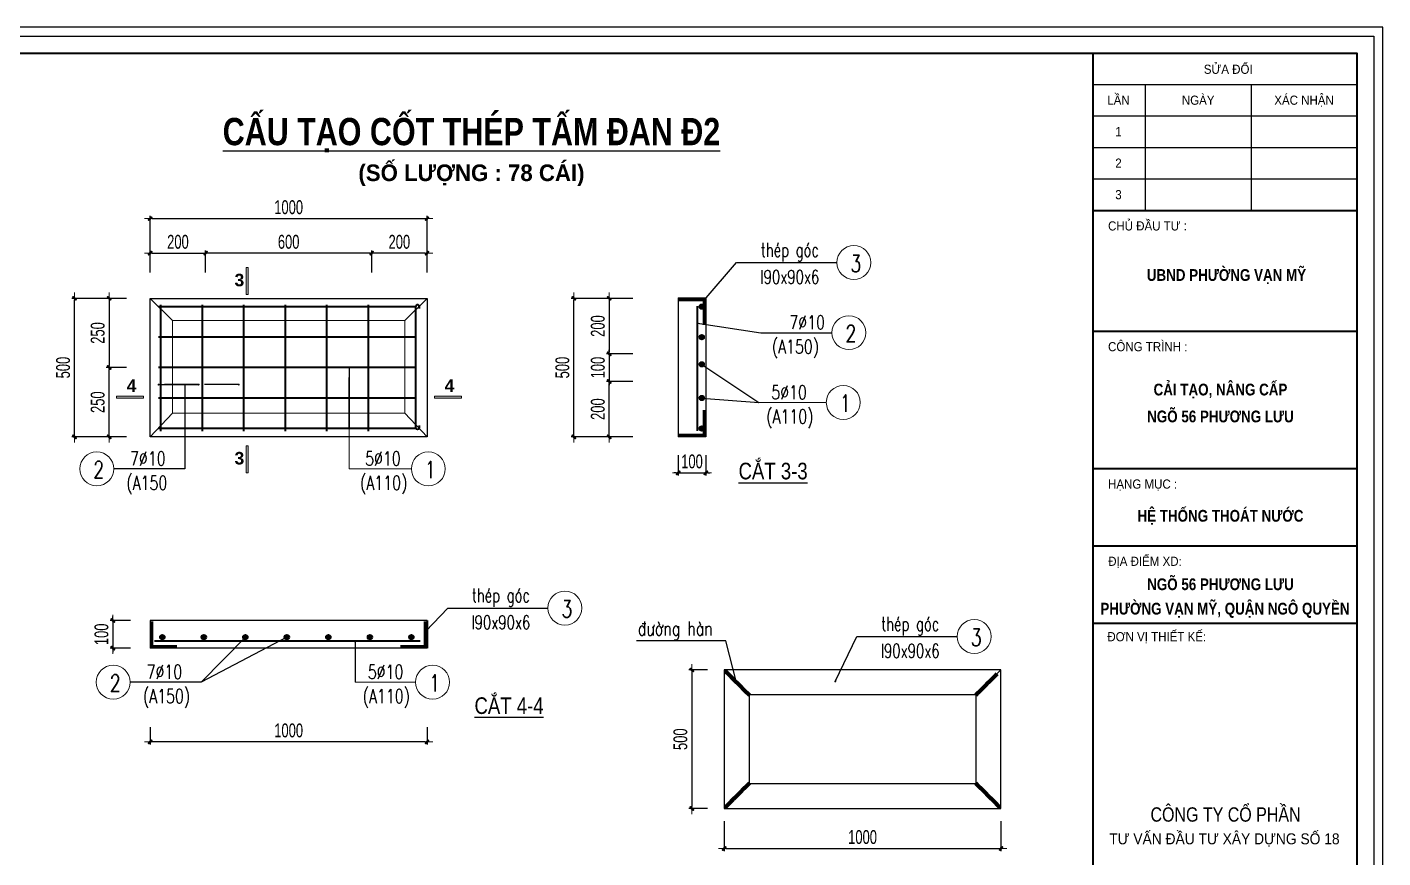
# Model space of a CAD drawing. Header units: inches. Extents: x -676 to 53517, y -16349 to 46516.
# Drawn here: x 48618 to 53517, y 23952 to 26952 of the extents above; entities that cross this region are included whole.
import ezdxf
from ezdxf.enums import TextEntityAlignment as Align

# ---------------------------------------------------------------- set-up
doc = ezdxf.new("R2010")
doc.units = ezdxf.units.IN
doc.header["$MEASUREMENT"] = 0
for name, color, linetype, lineweight in [('2 - Text2', 2, 'Continuous', 20), ('39 - Net manh', 39, 'Continuous', 18), ('dim', 144, 'Continuous', 13), ('EG Text1', 3, 'Continuous', 20), ('LC Dim', 8, 'Continuous', 18), ('LC Hatch', 252, 'Continuous', 9), ('LC Net dam2', 6, 'Continuous', 40), ('LC Net thay', 7, 'Continuous', 25), ('LC Text2', 7, 'Continuous', 25), ('TEXT', 7, 'Continuous', 20), ('THEP', 1, 'Continuous', 35), ('THEPDOC', 1, 'Continuous', 40), ('WALL', 31, 'Continuous', 35)]:
    doc.layers.add(name, color=color, linetype=linetype, lineweight=lineweight)
for name, color, linetype in [('BT7-THAY', 7, 'Continuous'), ('duong han', 112, 'Continuous'), ('ENTTNTHIETKE1', 2, 'Continuous'), ('KHUNGTEN', 5, 'Continuous'), ('T.bao', 6, 'Continuous'), ('TXT', 5, 'Continuous')]:
    doc.layers.add(name, color=color, linetype=linetype)
doc.styles.add('EG 1', font='')
doc.styles.add('EG Huy', font='vnsimli.shx', dxfattribs={"width": 0.75})
doc.styles.add('HOATBIF', font='hoatbif.shx', dxfattribs={"width": 0.7})
doc.styles.add('LC 1', font='')
doc.styles.add('LC 3', font='vnsimli.shx', dxfattribs={"width": 0.75})
doc.styles.add('LC3', font='', dxfattribs={"width": 0.8})
doc.styles.add('T2', font='', dxfattribs={"width": 0.8})
doc.styles.add('Ten ban ve', font='', dxfattribs={"height": 500})
doc.styles.add('VnAvantH-B', font='')
doc.styles.get('EG 1').set_extended_font_data('.VnAvantH', bold=True)
doc.styles.get('LC 1').set_extended_font_data('.VnAvantH', bold=True)
doc.styles.get('LC3').set_extended_font_data('.VnArialH', bold=True)
doc.styles.get('T2').set_extended_font_data('.VnArialH')
doc.styles.get('Ten ban ve').set_extended_font_data('.VnHelvetInsH', bold=True)
doc.styles.get('VnAvantH-B').set_extended_font_data('.VnAvantH', bold=True)
doc.dimstyles.new('1-100(1-25)', dxfattribs={"dimscale": 25, "dimtxt": 2.5, "dimasz": 0.35, "dimexe": 0.5, "dimexo": 0, "dimgap": 0.8, "dimtad": 1, "dimdec": 0, "dimzin": 0, "dimdsep": 46, "dimtxsty": 'HOATBIF', "dimblk1": 'DOT', "dimblk2": 'DOT', "dimsah": 1, "dimcen": -1, "dimdle": 1, "dimclrd": 256, "dimclre": 256, "dimclrt": 4, "dimadec": 3, "dimazin": 2, "dimtfac": 0.333333, "dimtdec": 0, "dimtix": 1, "dimtmove": 2, "dimatfit": 3, "dimldrblk": 'DOT', "dimfxl": 1, "dimtvp": 0.833333, "dimtolj": 1, "dimtzin": 0, "dimarcsym": 0})

# ---------------------------------------------------------------- blocks, each defined once
blk = doc.blocks.new('DOT')
at = {"layer": 'LC Dim'}
blk.add_line((-3, 0), (3, 0), dxfattribs=at)
at = {"layer": 'LC Dim', "color": 4}
blk.add_line((-1, -1), (1, 1), dxfattribs=at)
blk.add_lwpolyline([(0.5, 1), (-1, -0.5), (-0.5, -1), (1, 0.5)], close=True, dxfattribs=at)
blk = doc.blocks.new('*D229')
at = {"layer": 'Defpoints', "color": 0, "transparency": 16777216}
for p in [(50063, 26260.6), (49063, 26065.5), (50063, 26065.5)]:
    blk.add_point(p, dxfattribs=at)
at = {"layer": 'LC Dim', "lineweight": -2, "transparency": 16777216}
for p, q in [((49063, 26065.5), (49063, 26270.6)), ((49070, 26260.6), (50056, 26260.6)), ((50063, 26065.5), (50063, 26270.6))]:
    blk.add_line(p, q, dxfattribs=at)
at = {"layer": 'LC Dim', "lineweight": -2, "transparency": 16777216, "xscale": 7, "yscale": 7, "zscale": 7, "rotation": 180}
blk.add_blockref('DOT', (49063, 26260.6), dxfattribs=at)
at = {"layer": 'LC Dim', "lineweight": -2, "transparency": 16777216, "xscale": 7, "yscale": 7, "zscale": 7}
blk.add_blockref('DOT', (50063, 26260.6), dxfattribs=at)
at = {"layer": 'LC Dim', "color": 4, "transparency": 16777216, "insert": (49563, 26301.6), "char_height": 50, "attachment_point": 5, "style": 'HOATBIF'}
blk.add_mtext('\\A1;1000', dxfattribs=at)
blk = doc.blocks.new('_Dot')
at = {"color": 0, "linetype": 'ByBlock', "lineweight": -2}
blk.add_line((-0.5, 0), (-1, 0), dxfattribs=at)
at = {"color": 0, "linetype": 'ByBlock', "const_width": 0.5}
blk.add_lwpolyline([(-0.25, 0, 1), (0.25, 0, 1)], format="xyb", close=True, dxfattribs=at)
blk = doc.blocks.new('*D230')
at = {"layer": 'Defpoints', "color": 0, "transparency": 16777216}
for p in [(49263, 26135.6), (49063, 26065.5), (49263, 26065.5)]:
    blk.add_point(p, dxfattribs=at)
at = {"layer": 'LC Dim', "lineweight": -2, "transparency": 16777216}
for p, q in [((49063, 26065.5), (49063, 26145.6)), ((49070, 26135.6), (49256, 26135.6)), ((49263, 26065.5), (49263, 26145.6))]:
    blk.add_line(p, q, dxfattribs=at)
at = {"layer": 'LC Dim', "lineweight": -2, "transparency": 16777216, "xscale": 7, "yscale": 7, "zscale": 7, "rotation": 180}
blk.add_blockref('DOT', (49063, 26135.6), dxfattribs=at)
at = {"layer": 'LC Dim', "lineweight": -2, "transparency": 16777216, "xscale": 7, "yscale": 7, "zscale": 7}
blk.add_blockref('DOT', (49263, 26135.6), dxfattribs=at)
at = {"layer": 'LC Dim', "color": 4, "transparency": 16777216, "insert": (49163, 26176.6), "char_height": 50, "attachment_point": 5, "style": 'HOATBIF'}
blk.add_mtext('\\A1;200', dxfattribs=at)
blk = doc.blocks.new('*D231')
at = {"layer": 'Defpoints', "color": 0, "transparency": 16777216}
for p in [(49863, 26135.6), (49863, 26065.5), (50063, 26065.5)]:
    blk.add_point(p, dxfattribs=at)
at = {"layer": 'LC Dim', "lineweight": -2, "transparency": 16777216}
for p, q in [((49863, 26065.5), (49863, 26145.6)), ((50056, 26135.6), (49870, 26135.6)), ((50063, 26065.5), (50063, 26145.6))]:
    blk.add_line(p, q, dxfattribs=at)
at = {"layer": 'LC Dim', "lineweight": -2, "transparency": 16777216, "xscale": 7, "yscale": 7, "zscale": 7, "rotation": 180}
blk.add_blockref('DOT', (49863, 26135.6), dxfattribs=at)
at = {"layer": 'LC Dim', "lineweight": -2, "transparency": 16777216, "xscale": 7, "yscale": 7, "zscale": 7}
blk.add_blockref('DOT', (50063, 26135.6), dxfattribs=at)
at = {"layer": 'LC Dim', "color": 4, "transparency": 16777216, "insert": (49963, 26176.6), "char_height": 50, "attachment_point": 5, "style": 'HOATBIF'}
blk.add_mtext('\\A1;200', dxfattribs=at)
blk = doc.blocks.new('*D232')
at = {"layer": 'Defpoints', "color": 0, "transparency": 16777216}
for p in [(49263, 26135.6), (49263, 26065.5), (49863, 26065.5)]:
    blk.add_point(p, dxfattribs=at)
at = {"layer": 'LC Dim', "lineweight": -2, "transparency": 16777216}
for p, q in [((49263, 26065.5), (49263, 26145.6)), ((49856, 26135.6), (49270, 26135.6)), ((49863, 26065.5), (49863, 26145.6))]:
    blk.add_line(p, q, dxfattribs=at)
at = {"layer": 'LC Dim', "lineweight": -2, "transparency": 16777216, "xscale": 7, "yscale": 7, "zscale": 7, "rotation": 180}
blk.add_blockref('DOT', (49263, 26135.6), dxfattribs=at)
at = {"layer": 'LC Dim', "lineweight": -2, "transparency": 16777216, "xscale": 7, "yscale": 7, "zscale": 7}
blk.add_blockref('DOT', (49863, 26135.6), dxfattribs=at)
at = {"layer": 'LC Dim', "color": 4, "transparency": 16777216, "insert": (49563, 26176.6), "char_height": 50, "attachment_point": 5, "style": 'HOATBIF'}
blk.add_mtext('\\A1;600', dxfattribs=at)
blk = doc.blocks.new('*D233')
at = {"layer": 'Defpoints', "color": 0, "transparency": 16777216}
for p in [(48789.2, 25972.6), (48976.6, 25972.6), (48976.6, 25472.6)]:
    blk.add_point(p, dxfattribs=at)
at = {"layer": 'LC Dim', "lineweight": -2, "transparency": 16777216}
for p, q in [((48976.6, 25972.6), (48779.2, 25972.6)), ((48789.2, 25479.6), (48789.2, 25965.6)), ((48976.6, 25472.6), (48779.2, 25472.6))]:
    blk.add_line(p, q, dxfattribs=at)
at = {"layer": 'LC Dim', "lineweight": -2, "transparency": 16777216, "xscale": 7, "yscale": 7, "zscale": 7}
for p, rotation in [((48789.2, 25972.6), 90), ((48789.2, 25472.6), 270)]:
    blk.add_blockref('DOT', p, dxfattribs=dict(at, rotation=rotation))
at = {"layer": 'LC Dim', "color": 4, "transparency": 16777216, "insert": (48748.2, 25722.6), "char_height": 50, "attachment_point": 5, "rotation": 90, "style": 'HOATBIF'}
blk.add_mtext('\\A1;500', dxfattribs=at)
blk = doc.blocks.new('*D234')
at = {"layer": 'Defpoints', "color": 0, "transparency": 16777216}
for p in [(48976.6, 25972.6), (48914.2, 25722.6), (48976.6, 25722.6)]:
    blk.add_point(p, dxfattribs=at)
at = {"layer": 'LC Dim', "lineweight": -2, "transparency": 16777216}
for p, q in [((48976.6, 25972.6), (48904.2, 25972.6)), ((48914.2, 25965.6), (48914.2, 25729.6)), ((48976.6, 25722.6), (48904.2, 25722.6))]:
    blk.add_line(p, q, dxfattribs=at)
at = {"layer": 'LC Dim', "lineweight": -2, "transparency": 16777216, "xscale": 7, "yscale": 7, "zscale": 7}
for p, rotation in [((48914.2, 25972.6), 90), ((48914.2, 25722.6), 270)]:
    blk.add_blockref('DOT', p, dxfattribs=dict(at, rotation=rotation))
at = {"layer": 'LC Dim', "color": 4, "transparency": 16777216, "insert": (48873.2, 25847.6), "char_height": 50, "attachment_point": 5, "rotation": 90, "style": 'HOATBIF'}
blk.add_mtext('\\A1;250', dxfattribs=at)
blk = doc.blocks.new('*D235')
at = {"layer": 'Defpoints', "color": 0, "transparency": 16777216}
for p in [(50970.4, 25405.7), (51070.4, 25405.7), (51070.4, 25342.4)]:
    blk.add_point(p, dxfattribs=at)
at = {"layer": 'LC Dim', "lineweight": -2, "transparency": 16777216}
for p, q in [((50970.4, 25405.7), (50970.4, 25332.4)), ((51070.4, 25405.7), (51070.4, 25332.4)), ((50963.4, 25342.4), (50956.4, 25342.4)), ((50970.4, 25342.4), (51070.4, 25342.4)), ((51077.4, 25342.4), (51084.4, 25342.4))]:
    blk.add_line(p, q, dxfattribs=at)
at = {"layer": 'LC Dim', "lineweight": -2, "transparency": 16777216, "xscale": 7, "yscale": 7, "zscale": 7}
blk.add_blockref('DOT', (50970.4, 25342.4), dxfattribs=at)
at = {"layer": 'LC Dim', "lineweight": -2, "transparency": 16777216, "xscale": 7, "yscale": 7, "zscale": 7, "rotation": 180}
blk.add_blockref('DOT', (51070.4, 25342.4), dxfattribs=at)
at = {"layer": 'LC Dim', "color": 4, "transparency": 16777216, "insert": (51020.4, 25383.4), "char_height": 50, "attachment_point": 5, "style": 'HOATBIF'}
blk.add_mtext('\\A1;100', dxfattribs=at)
blk = doc.blocks.new('*D236')
at = {"layer": 'Defpoints', "color": 0, "transparency": 16777216}
for p in [(48991.1, 24809.1), (48927.8, 24709.1), (48991.1, 24709.1)]:
    blk.add_point(p, dxfattribs=at)
at = {"layer": 'LC Dim', "lineweight": -2, "transparency": 16777216}
for p, q in [((48991.1, 24809.1), (48917.8, 24809.1)), ((48927.8, 24816.1), (48927.8, 24823.1)), ((48927.8, 24809.1), (48927.8, 24709.1)), ((48991.1, 24709.1), (48917.8, 24709.1)), ((48927.8, 24702.1), (48927.8, 24695.1))]:
    blk.add_line(p, q, dxfattribs=at)
at = {"layer": 'LC Dim', "lineweight": -2, "transparency": 16777216, "xscale": 7, "yscale": 7, "zscale": 7}
for p, rotation in [((48927.8, 24809.1), 270), ((48927.8, 24709.1), 90)]:
    blk.add_blockref('DOT', p, dxfattribs=dict(at, rotation=rotation))
at = {"layer": 'LC Dim', "color": 4, "transparency": 16777216, "insert": (48886.8, 24759.1), "char_height": 50, "attachment_point": 5, "rotation": 90, "style": 'HOATBIF'}
blk.add_mtext('\\A1;100', dxfattribs=at)
blk = doc.blocks.new('*D237')
at = {"layer": 'Defpoints', "color": 0, "transparency": 16777216}
for p in [(49063, 24424.2), (50063, 24424.2), (49063, 24370.7)]:
    blk.add_point(p, dxfattribs=at)
at = {"layer": 'LC Dim', "lineweight": -2, "transparency": 16777216}
for p, q in [((49063, 24424.2), (49063, 24360.7)), ((50063, 24424.2), (50063, 24360.7)), ((50056, 24370.7), (49070, 24370.7))]:
    blk.add_line(p, q, dxfattribs=at)
at = {"layer": 'LC Dim', "lineweight": -2, "transparency": 16777216, "xscale": 7, "yscale": 7, "zscale": 7, "rotation": 180}
blk.add_blockref('DOT', (49063, 24370.7), dxfattribs=at)
at = {"layer": 'LC Dim', "lineweight": -2, "transparency": 16777216, "xscale": 7, "yscale": 7, "zscale": 7}
blk.add_blockref('DOT', (50063, 24370.7), dxfattribs=at)
at = {"layer": 'LC Dim', "color": 4, "transparency": 16777216, "insert": (49563, 24411.7), "char_height": 50, "attachment_point": 5, "style": 'HOATBIF'}
blk.add_mtext('\\A1;1000', dxfattribs=at)
blk = doc.blocks.new('*D247')
at = {"layer": 'Defpoints', "color": 0, "transparency": 16777216}
for p in [(51076.7, 24630.3), (51019.5, 24130.3), (51076.7, 24130.3)]:
    blk.add_point(p, dxfattribs=at)
at = {"layer": 'LC Dim', "lineweight": -2, "transparency": 16777216}
for p, q in [((51076.7, 24630.3), (51009.5, 24630.3)), ((51019.5, 24623.3), (51019.5, 24137.3)), ((51076.7, 24130.3), (51009.5, 24130.3))]:
    blk.add_line(p, q, dxfattribs=at)
at = {"layer": 'LC Dim', "lineweight": -2, "transparency": 16777216, "xscale": 7, "yscale": 7, "zscale": 7}
for p, rotation in [((51019.5, 24630.3), 90), ((51019.5, 24130.3), 270)]:
    blk.add_blockref('DOT', p, dxfattribs=dict(at, rotation=rotation))
at = {"layer": 'LC Dim', "color": 4, "transparency": 16777216, "insert": (50978.5, 24380.3), "char_height": 50, "attachment_point": 5, "rotation": 90, "style": 'HOATBIF'}
blk.add_mtext('\\A1;500', dxfattribs=at)
blk = doc.blocks.new('*D248')
at = {"layer": 'Defpoints', "color": 0, "transparency": 16777216}
for p in [(51136.6, 24084.1), (52136.6, 24084.1), (52136.6, 23985.6)]:
    blk.add_point(p, dxfattribs=at)
at = {"layer": 'LC Dim', "lineweight": -2, "transparency": 16777216}
for p, q in [((51136.6, 24084.1), (51136.6, 23975.6)), ((52136.6, 24084.1), (52136.6, 23975.6)), ((51143.6, 23985.6), (52129.6, 23985.6))]:
    blk.add_line(p, q, dxfattribs=at)
at = {"layer": 'LC Dim', "lineweight": -2, "transparency": 16777216, "xscale": 7, "yscale": 7, "zscale": 7, "rotation": 180}
blk.add_blockref('DOT', (51136.6, 23985.6), dxfattribs=at)
at = {"layer": 'LC Dim', "lineweight": -2, "transparency": 16777216, "xscale": 7, "yscale": 7, "zscale": 7}
blk.add_blockref('DOT', (52136.6, 23985.6), dxfattribs=at)
at = {"layer": 'LC Dim', "color": 4, "transparency": 16777216, "insert": (51636.6, 24026.6), "char_height": 50, "attachment_point": 5, "style": 'HOATBIF'}
blk.add_mtext('\\A1;1000', dxfattribs=at)
blk = doc.blocks.new('*U162')
at = {"layer": 'THEP', "lineweight": 35, "ltscale": 0.2}
blk.add_hatch(color=256, dxfattribs=at).paths.add_polyline_path([(0, -8, 1), (0, 8, 1)])
blk.add_line((3.7, 3.3), (-5.3, 3.3), dxfattribs=at)
blk.add_circle((0, 0), 8, dxfattribs=at)
blk = doc.blocks.new('*U163')
at = {"layer": 'LC Net dam2', "color": 0, "linetype": 'ByBlock', "lineweight": -2, "transparency": 16777216}
for p in [(0, 0), (150, 0), (300, 0), (450, 0), (600, 0), (750, 0), (900, 0)]:
    blk.add_blockref('*U162', p, dxfattribs=at)
blk = doc.blocks.new('*D249')
at = {"layer": 'Defpoints', "color": 0, "transparency": 16777216}
for p in [(48914.2, 25722.6), (48976.6, 25722.6), (48976.6, 25472.6)]:
    blk.add_point(p, dxfattribs=at)
at = {"layer": 'LC Dim', "lineweight": -2, "transparency": 16777216}
for p, q in [((48976.6, 25722.6), (48904.2, 25722.6)), ((48914.2, 25479.6), (48914.2, 25715.6)), ((48976.6, 25472.6), (48904.2, 25472.6))]:
    blk.add_line(p, q, dxfattribs=at)
at = {"layer": 'LC Dim', "lineweight": -2, "transparency": 16777216, "xscale": 7, "yscale": 7, "zscale": 7}
for p, rotation in [((48914.2, 25722.6), 90), ((48914.2, 25472.6), 270)]:
    blk.add_blockref('DOT', p, dxfattribs=dict(at, rotation=rotation))
at = {"layer": 'LC Dim', "color": 4, "transparency": 16777216, "insert": (48873.2, 25597.6), "char_height": 50, "attachment_point": 5, "rotation": 90, "style": 'HOATBIF'}
blk.add_mtext('\\A1;250', dxfattribs=at)
blk = doc.blocks.new('*D250')
at = {"layer": 'Defpoints', "color": 0, "transparency": 16777216}
for p in [(50593.2, 25972.6), (50806.4, 25972.6), (50806.4, 25472.6)]:
    blk.add_point(p, dxfattribs=at)
at = {"layer": 'LC Dim', "lineweight": -2, "transparency": 16777216}
for p, q in [((50806.4, 25972.6), (50583.2, 25972.6)), ((50593.2, 25479.6), (50593.2, 25965.6)), ((50806.4, 25472.6), (50583.2, 25472.6))]:
    blk.add_line(p, q, dxfattribs=at)
at = {"layer": 'LC Dim', "lineweight": -2, "transparency": 16777216, "xscale": 7, "yscale": 7, "zscale": 7}
for p, rotation in [((50593.2, 25972.6), 90), ((50593.2, 25472.6), 270)]:
    blk.add_blockref('DOT', p, dxfattribs=dict(at, rotation=rotation))
at = {"layer": 'LC Dim', "color": 4, "transparency": 16777216, "insert": (50552.2, 25722.6), "char_height": 50, "attachment_point": 5, "rotation": 90, "style": 'HOATBIF'}
blk.add_mtext('\\A1;500', dxfattribs=at)
blk = doc.blocks.new('*D251')
at = {"layer": 'Defpoints', "color": 0, "transparency": 16777216}
for p in [(50806.4, 25972.6), (50721.2, 25772.6), (50806.4, 25772.6)]:
    blk.add_point(p, dxfattribs=at)
at = {"layer": 'LC Dim', "lineweight": -2, "transparency": 16777216}
for p, q in [((50806.4, 25972.6), (50711.2, 25972.6)), ((50721.2, 25965.6), (50721.2, 25779.6)), ((50806.4, 25772.6), (50711.2, 25772.6))]:
    blk.add_line(p, q, dxfattribs=at)
at = {"layer": 'LC Dim', "lineweight": -2, "transparency": 16777216, "xscale": 7, "yscale": 7, "zscale": 7}
for p, rotation in [((50721.2, 25972.6), 90), ((50721.2, 25772.6), 270)]:
    blk.add_blockref('DOT', p, dxfattribs=dict(at, rotation=rotation))
at = {"layer": 'LC Dim', "color": 4, "transparency": 16777216, "insert": (50680.2, 25872.6), "char_height": 50, "attachment_point": 5, "rotation": 90, "style": 'HOATBIF'}
blk.add_mtext('\\A1;200', dxfattribs=at)
blk = doc.blocks.new('*D252')
at = {"layer": 'Defpoints', "color": 0, "transparency": 16777216}
for p in [(50721.2, 25672.6), (50806.4, 25672.6), (50806.4, 25472.6)]:
    blk.add_point(p, dxfattribs=at)
at = {"layer": 'LC Dim', "lineweight": -2, "transparency": 16777216}
for p, q in [((50806.4, 25672.6), (50711.2, 25672.6)), ((50721.2, 25479.6), (50721.2, 25665.6)), ((50806.4, 25472.6), (50711.2, 25472.6))]:
    blk.add_line(p, q, dxfattribs=at)
at = {"layer": 'LC Dim', "lineweight": -2, "transparency": 16777216, "xscale": 7, "yscale": 7, "zscale": 7}
for p, rotation in [((50721.2, 25672.6), 90), ((50721.2, 25472.6), 270)]:
    blk.add_blockref('DOT', p, dxfattribs=dict(at, rotation=rotation))
at = {"layer": 'LC Dim', "color": 4, "transparency": 16777216, "insert": (50680.2, 25572.6), "char_height": 50, "attachment_point": 5, "rotation": 90, "style": 'HOATBIF'}
blk.add_mtext('\\A1;200', dxfattribs=at)
blk = doc.blocks.new('*D253')
at = {"layer": 'Defpoints', "color": 0, "transparency": 16777216}
for p in [(50806.4, 25772.6), (50721.2, 25672.6), (50806.4, 25672.6)]:
    blk.add_point(p, dxfattribs=at)
at = {"layer": 'LC Dim', "lineweight": -2, "transparency": 16777216}
for p, q in [((50806.4, 25772.6), (50711.2, 25772.6)), ((50721.2, 25779.6), (50721.2, 25786.6)), ((50721.2, 25772.6), (50721.2, 25672.6)), ((50806.4, 25672.6), (50711.2, 25672.6)), ((50721.2, 25665.6), (50721.2, 25658.6))]:
    blk.add_line(p, q, dxfattribs=at)
at = {"layer": 'LC Dim', "lineweight": -2, "transparency": 16777216, "xscale": 7, "yscale": 7, "zscale": 7}
for p, rotation in [((50721.2, 25772.6), 270), ((50721.2, 25672.6), 90)]:
    blk.add_blockref('DOT', p, dxfattribs=dict(at, rotation=rotation))
at = {"layer": 'LC Dim', "color": 4, "transparency": 16777216, "insert": (50680.2, 25722.6), "char_height": 50, "attachment_point": 5, "rotation": 90, "style": 'HOATBIF'}
blk.add_mtext('\\A1;100', dxfattribs=at)
blk = doc.blocks.new('khung vpn')
at = {"layer": 'Defpoints'}
for p, q in [((52556.46, -4195.446), (52498.758, -4195.446)), ((52556.46, -4235.276), (52556.46, -4195.446))]:
    blk.add_line(p, q, dxfattribs=at)
at = {"layer": 'KHUNGTEN'}
blk.add_lwpolyline([(52556.243, -4234.885), (52502.048, -4234.885), (52502.048, -4195.662), (52556.243, -4195.662)], close=True, dxfattribs=at)
at = {"layer": 'T.bao'}
for p, q in [((52549.443, -4196.835), (52555.832, -4196.835)), ((52550.703, -4196.835), (52550.703, -4199.885)), ((52553.267, -4196.835), (52553.267, -4199.885)), ((52549.443, -4197.598), (52555.832, -4197.598)), ((52549.443, -4198.36), (52555.832, -4198.36)), ((52549.443, -4199.123), (52555.832, -4199.123))]:
    blk.add_line(p, q, dxfattribs=at)
at = {"layer": 'THEP'}
for p, q in [((52549.443, -4199.885), (52555.832, -4199.885)), ((52549.443, -4202.81), (52555.832, -4202.81)), ((52549.443, -4206.138), (52555.832, -4206.138)), ((52549.443, -4208.009), (52555.832, -4208.009)), ((52549.443, -4209.881), (52555.832, -4209.881))]:
    blk.add_line(p, q, dxfattribs=at)
for points in [[(52555.832, -4234.474), (52502.459, -4234.474), (52502.459, -4196.073), (52555.832, -4196.073)], [(52555.832, -4196.073), (52555.832, -4234.474), (52549.443, -4234.474), (52549.443, -4196.073)]]:
    blk.add_lwpolyline(points, close=True, dxfattribs=at)
at = {"layer": 'TXT', "linetype": 'Continuous'}
blk.add_line((52555.832, -4196.073), (52555.832, -4234.474), dxfattribs=at)
at = {"layer": 'BT7-THAY', "linetype": 'ByBlock', "style": 'VnAvantH-B', "width": 0.85}
for s, p in [('ubnd ph\xadêng v¹n mü', (52552.67, -4201.592)), ('c¶i t¹o, n©ng cÊp', (52552.525, -4204.366)), ('ngâ 56 ph\xad¬ng l\xadu', (52552.525, -4205.018)), ('HÖ THèNG THO¸T N¦íC', (52552.525, -4207.424)), ('ngâ 56 ph\xad¬ng l\xadu', (52552.525, -4209.082)), ('ph\xadêng v¹n mü, quËn ng« quyÒn', (52552.634, -4209.673))]:
    blk.add_text(s, height=0.28512, dxfattribs=at).set_placement(p, align=Align.CENTER)
at = {"layer": 'TXT', "linetype": 'Continuous', "style": 'T2'}
for s, height, width, p in [('söa ®æi', 0.2218, 0.9, (52552.713, -4196.577)), ('lÇn', 0.2218, 0.9, (52550.054, -4197.326)), ('ngµy', 0.2218, 0.9, (52551.985, -4197.326)), ('x¸c nhËn', 0.2218, 0.9, (52554.55, -4197.326)), ('1', 0.222, 0.9, (52550.054, -4198.089)), ('2', 0.222, 0.9, (52550.054, -4198.851)), ('3', 0.222, 0.9, (52550.054, -4199.614)), ('c«ng ty cæ phÇn', 0.34658, 0.8, (52552.648, -4214.689))]:
    blk.add_text(s, height=height, dxfattribs=dict(at, width=width)).set_placement(p, align=Align.CENTER)
at = {"layer": 'TXT', "linetype": 'Continuous', "style": 'T2', "width": 0.9}
for s, height, p in [('chñ ®Çu t\xad :', 0.22181, (52549.802, -4200.371)), ('c«ng tr×nh :', 0.22181, (52549.802, -4203.296)), ('h¹ng môc :', 0.2218, (52549.802, -4206.623)), ('®Þa ®iÓm xd:', 0.22181, (52549.806, -4208.494)), ('®¬n vÞ thiÕt kÕ:', 0.22181, (52549.785, -4210.32))]:
    blk.add_text(s, height=height, dxfattribs=at).set_placement(p)
blk.add_text('t\xad vÊn ®Çu t\xad x©y dùng sè 18', height=0.26617, dxfattribs=at).set_placement((52552.621, -4215.094), align=Align.MIDDLE)
blk = doc.blocks.new('TIEUDE1')
at = {"layer": '2 - Text2', "color": 7, "style": 'EG 1'}
blk.add_attdef('TIªU§Ò', text='', height=5, dxfattribs=at).set_placement((0, 0), align=Align.BOTTOM_CENTER)
blk.add_attdef('TL', text='', height=3, dxfattribs=at).set_placement((0, -2), align=Align.TOP_CENTER)

msp = doc.modelspace()

# ---------------------------------------------------------------- hatches: boundary and pattern name
at = {"layer": 'dim'}
for points in [[(49409.4, 26083.8), (49409.4, 25986.3), (49416.3, 25986.3), (49416.3, 26083.8)], [(49038.6, 25619.4), (48941, 25619.4), (48941, 25612.6), (49038.6, 25612.6)], [(50187.1, 25619.4), (50089.6, 25619.4), (50089.6, 25612.6), (50187.1, 25612.6)], [(49409.4, 25440.3), (49409.4, 25342.8), (49416.3, 25342.8), (49416.3, 25440.3)]]:
    msp.add_hatch(color=256, dxfattribs=at).paths.add_polyline_path(points)
at = {"layer": 'THEP', "lineweight": 35, "ltscale": 0.2}
for points in [[(51055.7, 25934.6, 1), (51055.7, 25950.6, 1)], [(51055.7, 25824.6, 1), (51055.7, 25840.6, 1)], [(51055.7, 25726.2, 1), (51055.7, 25742.2, 1)], [(51055.7, 25604.6, 1), (51055.7, 25620.6, 1)], [(51055.7, 25494.6, 1), (51055.7, 25510.6, 1)]]:
    msp.add_hatch(color=256, dxfattribs=at).paths.add_polyline_path(points)

# ---------------------------------------------------------------- linework, layer by layer
at = {"layer": '39 - Net manh', "ltscale": 0.03}
for p, q in [((49143, 25892.6, 0), (49063, 25972.6, 0)), ((49983, 25892.6, 0), (50063, 25972.6, 0)), ((49143, 25557.6, 0), (49063, 25472.6, 0)), ((49983, 25557.6, 0), (50063, 25472.6, 0))]:
    msp.add_line(p, q, dxfattribs=at)
at = {"layer": '39 - Net manh', "ltscale": 0.03, "elevation": 0}
msp.add_lwpolyline([(49143, 25557.6), (49143, 25892.6), (49983, 25892.6), (49983, 25557.6)], close=True, dxfattribs=at)
at = {"layer": 'dim', "elevation": 0}
for points in [[(49416.3, 25986.3), (49409.4, 25986.3), (49409.4, 26083.8), (49416.3, 26083.8)], [(48941, 25612.6), (48941, 25619.4), (49038.6, 25619.4), (49038.6, 25612.6)], [(50089.6, 25612.6), (50089.6, 25619.4), (50187.1, 25619.4), (50187.1, 25612.6)], [(49416.3, 25342.8), (49409.4, 25342.8), (49409.4, 25440.3), (49416.3, 25440.3)]]:
    msp.add_lwpolyline(points, close=True, dxfattribs=at)
at = {"layer": 'duong han', "linetype": 'Continuous'}
for p, q in [((51136.6, 24630.3, 0), (51226.6, 24540.3, 0)), ((52136.6, 24630.3, 0), (52046.6, 24540.3, 0)), ((51136.6, 24130.3, 0), (51226.6, 24220.3, 0)), ((52136.6, 24130.3, 0), (52046.6, 24220.3, 0))]:
    msp.add_line(p, q, dxfattribs=at)
at = {"layer": 'LC Dim'}
for p, q in [((51261.3, 25596, 0), (51505.8, 25596, 0)), ((49781.5, 25557.6, 0), (49781.5, 25356.8, 0)), ((49781.5, 25356.8, 0), (50006.4, 25356.8, 0)), ((49803.4, 24586.1, 0), (50021.9, 24586.1, 0))]:
    msp.add_line(p, q, dxfattribs=at)
at = {"layer": 'LC Hatch', "elevation": 0}
for points in [[(51136.6, 24622.7), (51144.1, 24630.3)], [(51137.9, 24619.3), (51147.5, 24629)], [(51140.2, 24617), (51149.9, 24626.7)], [(51142.5, 24614.7), (51152.2, 24624.4)], [(51144.9, 24612.4), (51154.5, 24622)], [(51147.2, 24610), (51156.9, 24619.7)], [(51149.5, 24607.7), (51159.2, 24617.4)], [(51151.8, 24605.4), (51161.5, 24615)], [(51154.2, 24603), (51163.9, 24612.7)], [(51156.5, 24600.7), (51166.2, 24610.4)], [(51158.8, 24598.4), (51168.5, 24608)], [(51161.2, 24596), (51170.9, 24605.7)], [(51163.5, 24593.7), (51173.2, 24603.4)], [(51165.8, 24591.4), (51175.5, 24601)], [(51168.2, 24589), (51177.9, 24598.7)], [(51170.5, 24586.7), (51180.2, 24596.4)], [(51172.8, 24584.4), (51182.5, 24594.1)], [(51175.2, 24582), (51184.9, 24591.7)], [(52098, 24582), (52088.3, 24591.7)], [(52100.3, 24584.4), (52090.7, 24594.1)], [(52102.7, 24586.7), (52093, 24596.4)], [(52105, 24589), (52095.3, 24598.7)], [(52107.3, 24591.4), (52097.7, 24601)], [(52109.7, 24593.7), (52100, 24603.4)], [(52112, 24596), (52102.3, 24605.7)], [(52114.3, 24598.4), (52104.6, 24608)], [(52116.7, 24600.7), (52107, 24610.4)], [(52119, 24603), (52109.3, 24612.7)], [(52121.3, 24605.4), (52111.6, 24615)], [(52123.7, 24607.7), (52114, 24617.4)], [(52126, 24610), (52116.3, 24619.7)], [(51177.5, 24579.7), (51187.2, 24589.4)], [(51179.8, 24577.4), (51189.5, 24587.1)], [(51182.2, 24575), (51191.8, 24584.7)], [(51184.5, 24572.7), (51194.2, 24582.4)], [(51186.8, 24570.4), (51196.5, 24580.1)], [(51189.2, 24568), (51198.8, 24577.7)], [(51191.5, 24565.7), (51201.2, 24575.4)], [(51193.8, 24563.4), (51203.5, 24573.1)], [(51196.2, 24561), (51205.8, 24570.7)], [(51198.5, 24558.7), (51208.2, 24568.4)], [(51200.8, 24556.4), (51210.5, 24566.1)], [(51203.1, 24554.1), (51212.8, 24563.7)], [(51205.5, 24551.7), (51215.2, 24561.4)], [(51207.8, 24549.4), (51217.5, 24559.1)], [(51210.1, 24547.1), (51219.8, 24556.7)], [(51212.5, 24544.7), (51222.2, 24554.4)], [(51214.8, 24542.4), (51224.5, 24552.1)], [(51217.1, 24540.1), (51226.8, 24549.7)], [(51219.5, 24537.7), (51229.2, 24547.4)], [(51221.8, 24535.4), (51231.5, 24545.1)], [(52051.4, 24535.4), (52041.7, 24545.1)], [(52053.7, 24537.7), (52044, 24547.4)], [(52056, 24540.1), (52046.3, 24549.7)], [(52058.4, 24542.4), (52048.7, 24552.1)], [(52060.7, 24544.7), (52051, 24554.4)], [(52063, 24547.1), (52053.3, 24556.7)], [(52065.4, 24549.4), (52055.7, 24559.1)], [(52067.7, 24551.7), (52058, 24561.4)], [(52070, 24554.1), (52060.3, 24563.7)], [(52072.4, 24556.4), (52062.7, 24566.1)], [(52074.7, 24558.7), (52065, 24568.4)], [(52077, 24561), (52067.3, 24570.7)], [(52079.4, 24563.4), (52069.7, 24573.1)], [(52081.7, 24565.7), (52072, 24575.4)], [(52084, 24568), (52074.3, 24577.7)], [(52086.3, 24570.4), (52076.7, 24580.1)], [(52088.7, 24572.7), (52079, 24582.4)], [(52091, 24575), (52081.3, 24584.7)], [(52093.3, 24577.4), (52083.7, 24587.1)], [(52095.7, 24579.7), (52086, 24589.4)], [(51196.2, 24199.6), (51205.8, 24189.9)], [(51198.5, 24201.9), (51208.2, 24192.2)], [(51200.8, 24204.2), (51210.5, 24194.5)], [(51203.1, 24206.5), (51212.8, 24196.9)], [(51205.5, 24208.9), (51215.2, 24199.2)], [(51207.8, 24211.2), (51217.5, 24201.5)], [(51210.1, 24213.5), (51219.8, 24203.9)], [(51212.5, 24215.9), (51222.2, 24206.2)], [(51214.8, 24218.2), (51224.5, 24208.5)], [(51217.1, 24220.5), (51226.8, 24210.9)], [(51219.5, 24222.9), (51229.2, 24213.2)], [(51221.8, 24225.2), (51231.5, 24215.5)], [(52051.4, 24225.2), (52041.7, 24215.5)], [(52053.7, 24222.9), (52044, 24213.2)], [(52056, 24220.5), (52046.3, 24210.9)], [(52058.4, 24218.2), (52048.7, 24208.5)], [(52060.7, 24215.9), (52051, 24206.2)], [(52063, 24213.5), (52053.3, 24203.9)], [(52065.4, 24211.2), (52055.7, 24201.5)], [(52067.7, 24208.9), (52058, 24199.2)], [(52070, 24206.5), (52060.3, 24196.9)], [(52072.4, 24204.2), (52062.7, 24194.5)], [(52074.7, 24201.9), (52065, 24192.2)], [(52077, 24199.6), (52067.3, 24189.9)], [(51147.2, 24150.6), (51156.9, 24140.9)], [(51149.5, 24152.9), (51159.2, 24143.2)], [(51151.8, 24155.2), (51161.5, 24145.6)], [(51154.2, 24157.6), (51163.9, 24147.9)], [(51156.5, 24159.9), (51166.2, 24150.2)], [(51158.8, 24162.2), (51168.5, 24152.6)], [(51161.2, 24164.6), (51170.9, 24154.9)], [(51163.5, 24166.9), (51173.2, 24157.2)], [(51165.8, 24169.2), (51175.5, 24159.6)], [(51168.2, 24171.6), (51177.9, 24161.9)], [(51170.5, 24173.9), (51180.2, 24164.2)], [(51172.8, 24176.2), (51182.5, 24166.5)], [(51175.2, 24178.6), (51184.9, 24168.9)], [(51177.5, 24180.9), (51187.2, 24171.2)], [(51179.8, 24183.2), (51189.5, 24173.5)], [(51182.2, 24185.6), (51191.8, 24175.9)], [(51184.5, 24187.9), (51194.2, 24178.2)], [(51186.8, 24190.2), (51196.5, 24180.5)], [(51189.2, 24192.6), (51198.8, 24182.9)], [(51191.5, 24194.9), (51201.2, 24185.2)], [(51193.8, 24197.2), (51203.5, 24187.5)], [(52079.4, 24197.2), (52069.7, 24187.5)], [(52081.7, 24194.9), (52072, 24185.2)], [(52084, 24192.6), (52074.3, 24182.9)], [(52086.3, 24190.2), (52076.7, 24180.5)], [(52088.7, 24187.9), (52079, 24178.2)], [(52091, 24185.6), (52081.3, 24175.9)], [(52093.3, 24183.2), (52083.7, 24173.5)], [(52095.7, 24180.9), (52086, 24171.2)], [(52098, 24178.6), (52088.3, 24168.9)], [(52100.3, 24176.2), (52090.7, 24166.5)], [(52102.7, 24173.9), (52093, 24164.2)], [(52105, 24171.6), (52095.3, 24161.9)], [(52107.3, 24169.2), (52097.7, 24159.6)], [(52109.7, 24166.9), (52100, 24157.2)], [(52112, 24164.6), (52102.3, 24154.9)], [(52114.3, 24162.2), (52104.6, 24152.6)], [(52116.7, 24159.9), (52107, 24150.2)], [(52119, 24157.6), (52109.3, 24147.9)], [(52121.3, 24155.2), (52111.6, 24145.6)], [(52123.7, 24152.9), (52114, 24143.2)], [(52126, 24150.6), (52116.3, 24140.9)], [(51136.6, 24137.9), (51144.1, 24130.3)], [(51137.9, 24141.3), (51147.5, 24131.6)], [(51140.2, 24143.6), (51149.9, 24133.9)], [(51142.5, 24145.9), (51152.2, 24136.2)], [(51144.9, 24148.2), (51154.5, 24138.6)], [(52128.3, 24148.2), (52118.6, 24138.6)], [(52130.7, 24145.9), (52121, 24136.2)], [(52133, 24143.6), (52123.3, 24133.9)], [(52135.3, 24141.3), (52125.6, 24131.6)], [(52136.6, 24137.9), (52129, 24130.3)]]:
    msp.add_lwpolyline(points, dxfattribs=at)
at = {"layer": 'LC Hatch'}
for centre in [(51605.3, 26101.8, -2.2), (51605.3, 26101.8, 0), (51587.3, 25848.6, -2.2), (51587.3, 25848.6, 0), (51567, 25596.8, 0), (51567, 25596.8, 2.3), (48869.6, 25356.8, 0), (48869.6, 25356.8, 2.3), (50067.6, 25356.8, -2.2), (50067.6, 25356.8, 0), (50561.2, 24854, -2.2), (50561.2, 24854, 0), (52040.2, 24751, -2.2), (52040.2, 24751, 0), (48929.3, 24586.1, 0), (48929.3, 24586.1, 2.3), (50083.1, 24586.1, -2.2), (50083.1, 24586.1, 0)]:
    msp.add_circle(centre, 61.3, dxfattribs=at)
at = {"layer": 'LC Net thay'}
for p, q in [((50970.4, 25974.3, 0), (51070.4, 25974.3, 0)), ((50970.4, 25974.3, 0), (50970.4, 25472.6, 0)), ((51070.4, 25974.3, 0), (51070.4, 25472.6, 0)), ((51070.4, 25472.6, 0), (50970.4, 25472.6, 0)), ((49063, 24809.1, 0), (49063, 24709.1, 0)), ((50063, 24809.1, 0), (49063, 24809.1, 0)), ((49063, 24809.1, 0), (49063, 24709.1, 0)), ((49063, 24809.1, 0), (49063, 24709.1, 0)), ((49063, 24809.1, 0), (49063, 24709.1, 0)), ((49063, 24809.1, 0), (49063, 24709.1, 0)), ((50063, 24709.1, 0), (49063, 24709.1, 0))]:
    msp.add_line(p, q, dxfattribs=at)
at = {"layer": 'LC Net thay', "elevation": 0}
msp.add_lwpolyline([(49063, 25472.6), (49063, 25972.6), (50063, 25972.6), (50063, 25472.6)], close=True, dxfattribs=at)
at = {"layer": 'LC Net thay', "linetype": 'Continuous', "elevation": 0}
for points in [[(51136.6, 24130.3), (52136.6, 24130.3), (52136.6, 24630.3), (51136.6, 24630.3)], [(52046.6, 24220.3), (52046.6, 24540.3), (51226.6, 24540.3), (51226.6, 24220.3)]]:
    msp.add_lwpolyline(points, close=True, dxfattribs=at)
at = {"layer": 'THEP', "lineweight": 35, "ltscale": 0.2}
for p, q in [((50023, 25942.6, 0), (49093, 25942.6, 0)), ((49101.5, 25493.5, 0), (49101.5, 25949.5, 0)), ((49251.5, 25493.5, 0), (49251.5, 25949.5, 0)), ((49401.5, 25493.5, 0), (49401.5, 25949.5, 0)), ((49551.5, 25493.5, 0), (49551.5, 25949.5, 0)), ((49701.5, 25493.5, 0), (49701.5, 25949.5, 0)), ((49851.5, 25493.5, 0), (49851.5, 25949.5, 0)), ((51039.7, 25691.1, 0), (51039.7, 25944.3, 0)), ((50023, 25832.6, 0), (49093, 25832.6, 0)), ((50023, 25722.6, 0), (49093, 25722.6, 0)), ((51039.7, 25494.3, 0), (51039.7, 25691.1, 0)), ((50023, 25612.6, 0), (49093, 25612.6, 0)), ((50023, 25502.6, 0), (49093, 25502.6, 0)), ((50038.6, 24734.1, 0), (49078.8, 24734.1, 0))]:
    msp.add_line(p, q, dxfattribs=at)
at = {"layer": 'THEP', "lineweight": 35, "ltscale": 0.2, "elevation": 0}
msp.add_lwpolyline([(50034.4, 25513.3), (50034.4, 25504.3, -1), (50023, 25504.3), (50023, 25691.1), (50023, 25944.3, -1), (50034.4, 25944.3), (50034.4, 25935.4)], format="xyb", dxfattribs=at)
at = {"layer": 'THEP', "lineweight": 35, "ltscale": 0.2}
for centre in [(51055.7, 25942.6, 0), (51055.7, 25832.6, 0), (51055.7, 25734.2, 0), (51055.7, 25612.6, 0), (51055.7, 25502.6, 0)]:
    msp.add_circle(centre, 8, dxfattribs=at)
at = {"layer": 'THEPDOC', "linetype": 'Continuous', "const_width": 10, "elevation": 0}
for points in [[(51063.8, 25876.1), (51063.8, 25966.3), (50973.8, 25966.3)], [(51063.8, 25569.2), (51063.8, 25479), (50973.8, 25479)], [(49069.6, 24805.7), (49069.6, 24715.5), (49159.5, 24715.5)], [(50056.4, 24805.7), (50056.4, 24715.5), (49966.4, 24715.5)]]:
    msp.add_lwpolyline(points, dxfattribs=at)
at = {"layer": 'WALL'}
msp.add_line((50063, 24809.1, 0), (50063, 24709.1, 0), dxfattribs=at)

# ---------------------------------------------------------------- block references
at = {"layer": 'ENTTNTHIETKE1', "color": 6, "xscale": 149.1331646526273, "yscale": 149.1331646524256, "zscale": 149.1331646524109}
msp.add_blockref('khung vpn', (-7784394.6, 652632.4, 0), dxfattribs=at)
at = {"layer": 'LC Net dam2'}
msp.add_blockref('*U163', (49106.5, 24748.8, 0), dxfattribs=at)
at = {"layer": 'LC Text2'}
ref = msp.add_blockref('TIEUDE1', (50223.5, 26496.2, 0), dxfattribs=dict(at, xscale=20.00000014482849, yscale=20.00000014482849, zscale=20.00000014482849, rotation=359.999216292062))
ref.add_attrib('TIªU§Ò', '%%UcÊu t¹o cèt thÐp tÊm ®an ®2', dxfattribs={"color": 7, "height": 98.488, "rotation": 359.9992, "style": 'LC3', "width": 0.8}).set_placement((50223.5, 26496.2, 0), align=Align.BOTTOM_CENTER)
ref.add_attrib('TL', '(sè l\xadîng : 78 c¸i)', dxfattribs={"color": 7, "height": 60, "rotation": 359.9992, "style": 'LC 1'}).set_placement((50223.5, 26456.2, 0), align=Align.TOP_CENTER)

# ---------------------------------------------------------------- texts
at = {"layer": 'EG Text1', "color": 3, "style": 'EG Huy'}
for s, width, p in [('thÐp gãc', 0.7, (51269, 26122.9, 0)), ('l90x90x6', 0.7, (51267.2, 26025, 0)), ('7%%C10', 0.75, (51372.2, 25861, 0)), ('(A150)', 0.75, (51308.7, 25773.2, 0)), ('5%%C10', 0.75, (51306.8, 25608.3, 0)), ('(A110)', 0.75, (51288.5, 25520.6, 0)), ('7%%C10', 0.75, (48990, 25369.2, 0)), ('5%%C10', 0.75, (49839.4, 25369.2, 0)), ('(A150', 0.75, (48976.7, 25281.5, 0)), ('(A110)', 0.75, (49821.1, 25281.5, 0)), ('thÐp gãc', 0.7, (50224.9, 24875.1, 0)), ('l90x90x6', 0.7, (50223.1, 24777.3, 0)), ('®\xadêng hµn', 0.75, (50824.8, 24754.9, 0)), ('thÐp gãc', 0.7, (51703.9, 24772.1, 0)), ('l90x90x6', 0.7, (51702.1, 24674.3, 0)), ('7%%C10', 0.75, (49049.7, 24598.4, 0)), ('5%%C10', 0.75, (49848.9, 24598.4, 0)), ('(A150)', 0.75, (49036.4, 24510.7, 0)), ('(A110)', 0.75, (49830.6, 24510.7, 0))]:
    msp.add_text(s, height=50, dxfattribs=dict(at, width=width)).set_placement(p)
at = {"layer": 'LC Text2', "ltscale": 100, "style": 'LC 3', "width": 0.75}
for s, p in [('3', (51592.7, 26068.1, -2.2)), ('2', (51574.7, 25815, -2.2)), ('1', (51554.4, 25563.2, 0)), ('2', (48857, 25323.2, 0)), ('1', (50055, 25323.2, -2.2)), ('3', (50548.6, 24820.4, -2.2)), ('3', (52027.6, 24717.4, -2.2)), ('2', (48916.7, 24552.4, 0)), ('1', (50070.5, 24552.4, -2.2))]:
    msp.add_text(s, height=61.1, dxfattribs=at).set_placement(p)
at = {"layer": 'LC Text2', "style": 'T2', "width": 0.8}
for s, p in [('%%Uc¾t 3-3', (51188.6, 25318.9, 0)), ('%%Uc¾t 4-4', (50234.5, 24471.5, 0))]:
    msp.add_text(s, height=60, rotation=359.9992, dxfattribs=at).set_placement(p)
at = {"layer": 'TEXT', "ltscale": 0.2, "style": 'Ten ban ve'}
for s, p in [('3', (49367.5, 26016.3, 0)), ('4', (48978, 25634.5, 0)), ('4', (50126.5, 25634.5, 0)), ('3', (49367.5, 25372.7, 0))]:
    msp.add_text(s, height=45.1, dxfattribs=at).set_placement(p)

# ---------------------------------------------------------------- dimensions: what is measured, and where the dimension line sits
at = {"layer": 'LC Dim'}
for base, p1, p2, picture, middle in [((50063, 26260.6, 0), (49063, 26065.5, 0), (50063, 26065.5, 0), '*D229', (49563, 26301.6, 0)), ((49263, 26135.6, 0), (49063, 26065.5, 0), (49263, 26065.5, 0), '*D230', (49163, 26176.6, 0)), ((51070.4, 25342.4, 0), (50970.4, 25405.7, 0), (51070.4, 25405.7, 0), '*D235', (51020.4, 25383.4, 0)), ((49063, 24370.7, 0), (50063, 24424.2, 0), (49063, 24424.2, 0), '*D237', (49563, 24411.7, 0)), ((52136.6, 23985.6, 0), (51136.6, 24084.1, 0), (52136.6, 24084.1, 0), '*D248', (51636.6, 24026.6, 0))]:
    dim = msp.add_linear_dim(base=base, p1=p1, p2=p2, dimstyle='1-100(1-25)', override={"dimscale": 20}, dxfattribs=at)
    dim.commit()
    dim.dimension.update_dxf_attribs({"geometry": picture, "text_midpoint": middle})
for base, p1, p2, angle, picture, middle in [((49263, 26135.6, 0), (49863, 26065.5, 0), (49263, 26065.5, 0), 180, '*D232', (49563, 26176.6, 0)), ((49863, 26135.6, 0), (50063, 26065.5, 0), (49863, 26065.5, 0), 180, '*D231', (49963, 26176.6, 0)), ((48789.2, 25972.6, 0), (48976.6, 25472.6, 0), (48976.6, 25972.6, 0), 90, '*D233', (48748.2, 25722.6, 0)), ((48914.2, 25722.6, 0), (48976.6, 25972.6, 0), (48976.6, 25722.6, 0), 270, '*D234', (48873.2, 25847.6, 0)), ((50593.2, 25972.6, 0), (50806.4, 25472.6, 0), (50806.4, 25972.6, 0), 90, '*D250', (50552.2, 25722.6, 0)), ((50721.2, 25772.6, 0), (50806.4, 25972.6, 0), (50806.4, 25772.6, 0), 270, '*D251', (50680.2, 25872.6, 0)), ((50721.2, 25672.6, 0), (50806.4, 25772.6, 0), (50806.4, 25672.6, 0), 90, '*D253', (50680.2, 25722.6, 0)), ((48914.2, 25722.6, 0), (48976.6, 25472.6, 0), (48976.6, 25722.6, 0), 90, '*D249', (48873.2, 25597.6, 0)), ((50721.2, 25672.6, 0), (50806.4, 25472.6, 0), (50806.4, 25672.6, 0), 90, '*D252', (50680.2, 25572.6, 0)), ((48927.8, 24709.1, 0), (48991.1, 24809.1, 0), (48991.1, 24709.1, 0), 270, '*D236', (48886.8, 24759.1, 0)), ((51019.5, 24130.3, 0), (51076.7, 24630.3, 0), (51076.7, 24130.3, 0), 90, '*D247', (50978.5, 24380.3, 0))]:
    dim = msp.add_linear_dim(base=base, p1=p1, p2=p2, angle=angle, dimstyle='1-100(1-25)', override={"dimscale": 20}, dxfattribs=at)
    dim.commit()
    dim.dimension.update_dxf_attribs({"geometry": picture, "text_midpoint": middle})

# ---------------------------------------------------------------- leaders
for points, override in [([(51063.8, 25966.3, 0), (51181.7, 26101.8, 0), (51544, 26101.8, 0)], {"dimscale": 20, "dimlfac": 10}), ([(51039.7, 25883.2, 0), (51269.1, 25848.6, 0), (51526, 25848.6, 0)], {"dimscale": 20, "dimlfac": 10}), ([(49781.5, 25722.6, 0), (49781.5, 25502.6, 0)], {"dimscale": 20, "dimlfac": 10}), ([(51055.7, 25734.2, 0), (51261.3, 25596, 0)], {"dimgap": 0.08, "dimtad": 0}), ([(49187.8, 25661.2, 0), (49187.8, 25356.8, 0), (48930.9, 25356.8, 0)], {"dimscale": 20, "dimlfac": 10}), ([(49781.5, 25612.6, 0), (49781.5, 25686.8, 0)], {"dimscale": 20, "dimlfac": 10}), ([(49093, 25661.2, 0), (49238, 25661.2, 0)], {"dimscale": 20, "dimlfac": 10}), ([(49238, 25661.2, 0), (49114.3, 25661.2, 0)], {"dimscale": 20, "dimlfac": 10}), ([(49383, 25661.2, 0), (49259.3, 25661.2, 0)], {"dimscale": 20, "dimlfac": 10}), ([(49781.5, 25502.6, 0), (49781.5, 25662.1, 0)], {"dimscale": 20, "dimlfac": 10}), ([(51055.7, 25612.6, 0), (51261.3, 25596, 0)], {"dimgap": 0.08, "dimtad": 0}), ([(50059, 24770.4, 0), (50137.6, 24854, 0), (50499.9, 24854, 0)], {"dimscale": 20, "dimlfac": 10}), ([(49556.5, 24748.8, 0), (49247.5, 24586.1, 0), (48990.6, 24586.1, 0)], {"dimscale": 20, "dimlfac": 10}), ([(49406.5, 24748.8, 0), (49247.5, 24586.1, 0)], {"dimscale": 20, "dimlfac": 10}), ([(49803.4, 24734.1, 0), (49803.4, 24586.1, 0)], {"dimgap": 0.08, "dimtad": 0}), ([(51538, 24588.9, 0), (51616.5, 24751, 0), (51978.9, 24751, 0)], {"dimscale": 20, "dimlfac": 10}), ([(51181.6, 24585.3, 0), (51143.1, 24735.4, 0), (50820.2, 24735.4, 0)], {"dimscale": 20})]:
    msp.add_leader(points, dimstyle='1-100(1-25)', override=override, dxfattribs=at)

doc.saveas('drawing.dxf')
